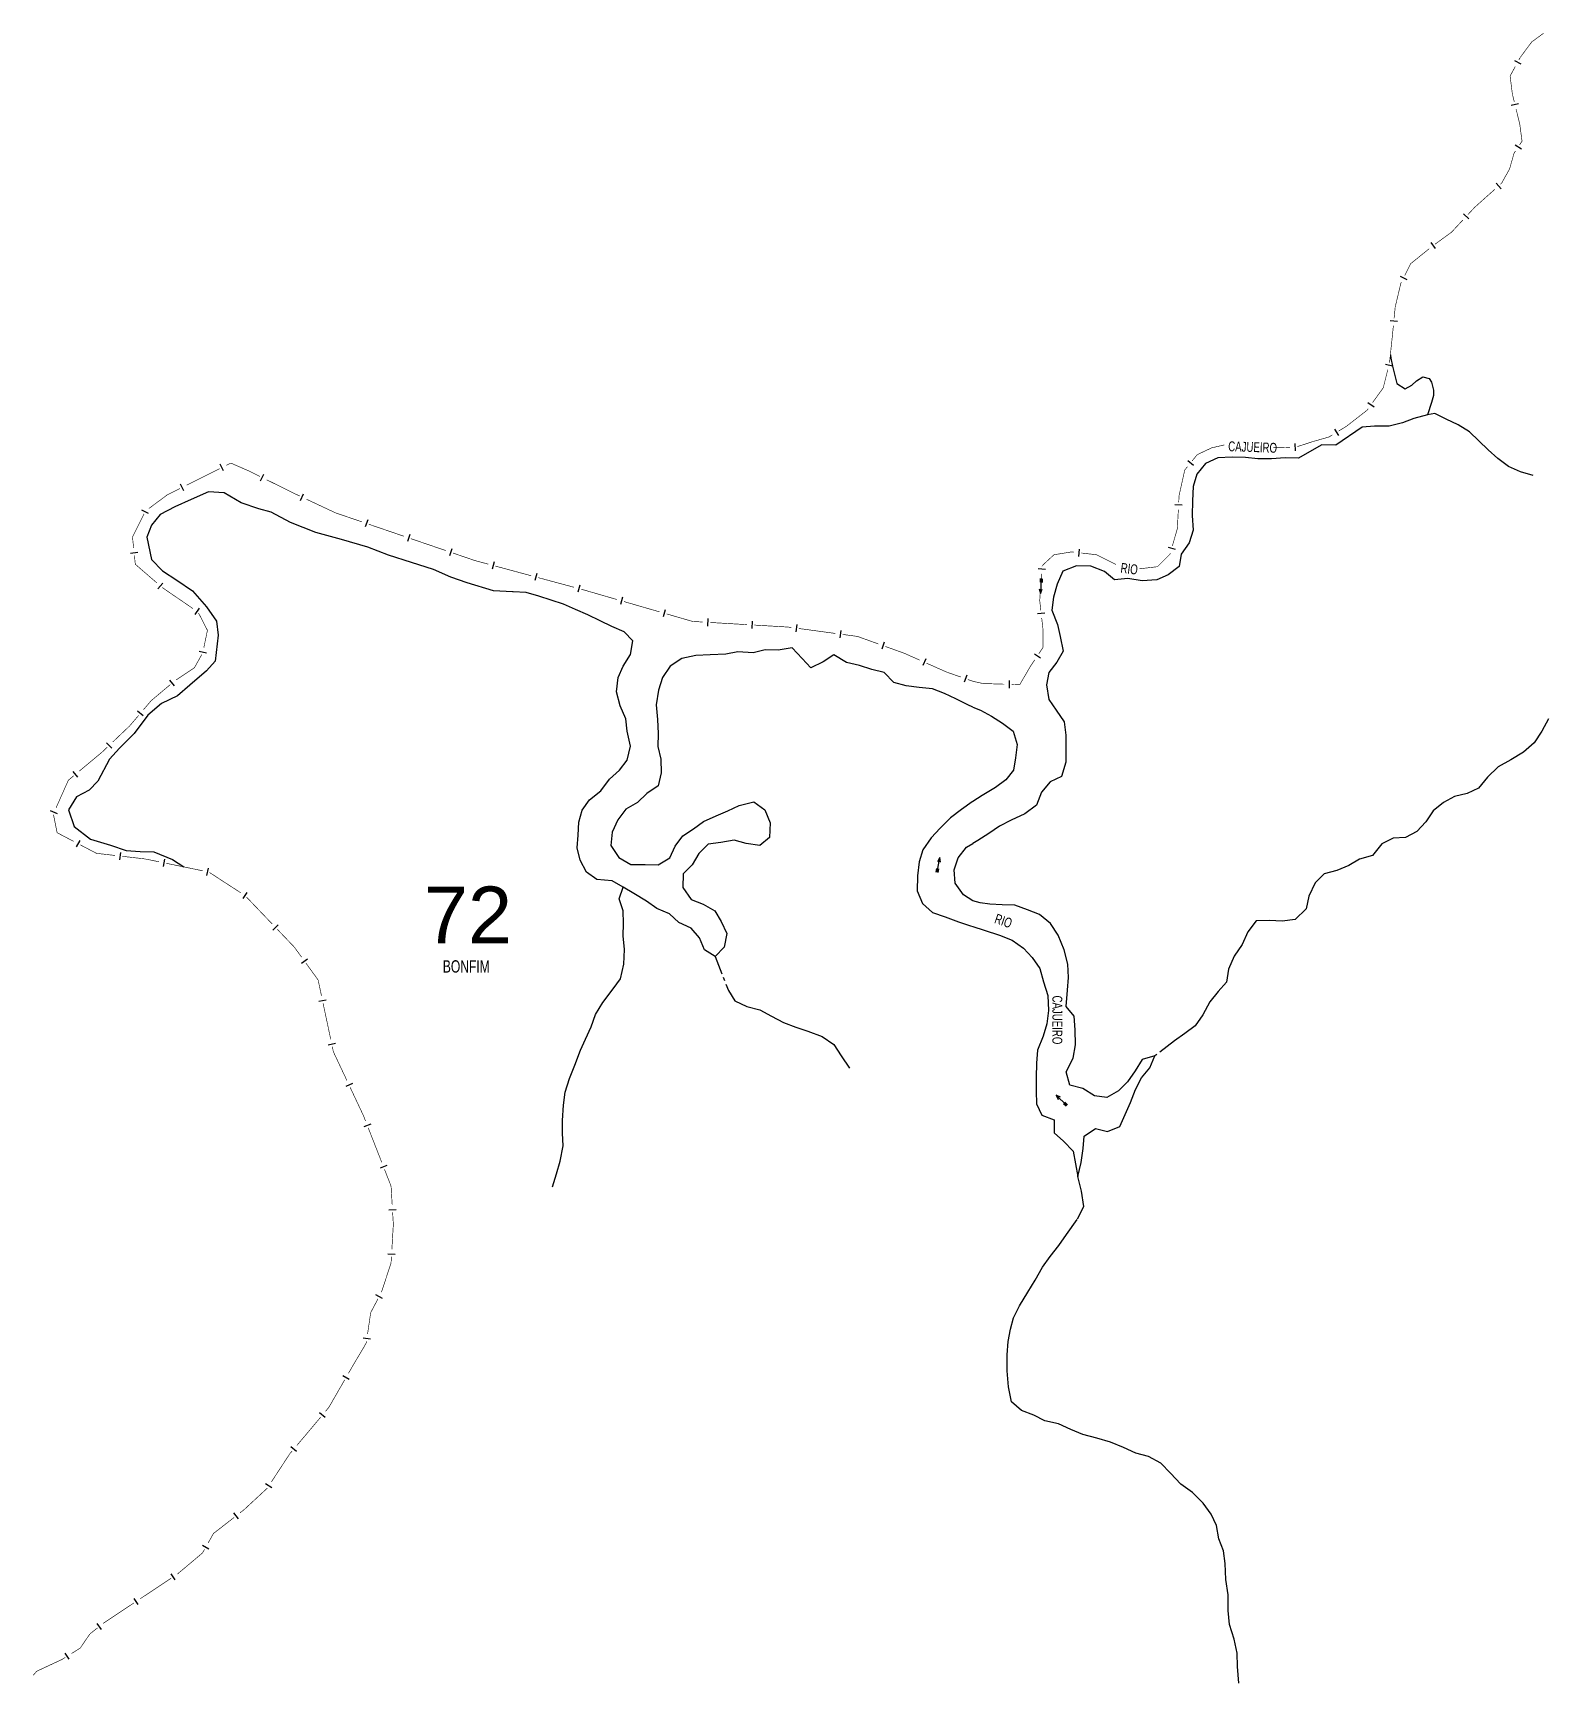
# Model space of a CAD drawing. Extents: x 208948 to 212966, y 4875285 to 4878160.
# Drawn here: x 210054 to 210666, y 4877174 to 4877839 of the extents above; entities that cross this region are included whole.
import ezdxf

# ---------------------------------------------------------------- set-up
doc = ezdxf.new("R2010")
doc.units = 0
doc.header["$LTSCALE"] = 1.5
doc.header["$MEASUREMENT"] = 0
doc.linetypes.add('TRACO_13', pattern=[8, 5, -1, 1, -1])
for name, color, linetype in [('HD-CURSO-INTER', 170, 'CONTINUOUS'), ('HD-CURSO-PERENE', 170, 'CONTINUOUS'), ('HD-TXT-PERENE', 170, 'CONTINUOUS'), ('LM-LIM-SETORES-BAIRROS', 7, 'CONTINUOUS'), ('LM-TXT-LSB', 7, 'CONTINUOUS')]:
    doc.layers.add(name, color=color, linetype=linetype)
doc.styles.add('ARIAL', font='ARIAL.SHX')
doc.styles.add('SWIS', font='swissko.ttf')

# ---------------------------------------------------------------- blocks, each defined once
blk = doc.blocks.new('COD035', base_point=(211155.551577, 4877937.184838))
at = {"layer": 'HD-TXT-PERENE'}
for p, q in [((211155.551577, 4877937.590569), (211157.051577, 4877937.590569)), ((211155.551577, 4877937.190569), (211161.551577, 4877937.190569)), ((211155.551577, 4877936.790569), (211157.051577, 4877936.790569))]:
    blk.add_line(p, q, dxfattribs=at)
blk.add_lwpolyline([(211159.751577, 4877936.590569), (211161.551577, 4877937.190569), (211159.751577, 4877937.790569)], dxfattribs=at)

msp = doc.modelspace()

# ---------------------------------------------------------------- linework, layer by layer
at = {"layer": 'HD-CURSO-INTER', "linetype": 'TRACO_13'}
for points in [[(210661.192888, 4877659.694103, 4.851704), (210655.992211, 4877661.194089, 4.682005), (210651.141533, 4877663.304039, 4.482359), (210646.890848, 4877666.523923, 4.44243), (210642.960182, 4877670.013789, 4.272731), (210639.119509, 4877673.743642, 3.65383), (210635.44886, 4877677.403496, 3.254539), (210630.81816, 4877680.213407, 3.144734), (210625.997476, 4877682.473348, 2.715496), (210621.366812, 4877684.733287, 2.635637), (210618.326502, 4877684.303348, 2.635637)], [(210667.370063, 4877561.129175, 3.963281), (210664.740099, 4877556.149468, 3.903387), (210661.530049, 4877551.479752, 3.893405), (210657.27983, 4877547.630005, 3.893405), (210652.189469, 4877544.53023, 3.903387), (210646.969071, 4877541.75044, 3.903387), (210642.718874, 4877537.570711, 3.903387), (210639.058759, 4877533.140987, 3.903387), (210634.398386, 4877530.931161, 3.903387), (210629.367903, 4877529.781283, 3.893405), (210624.867567, 4877527.281469, 3.893405), (210620.717324, 4877523.961694, 3.883422), (210617.677281, 4877519.481965, 3.883422), (210614.067135, 4877515.602213, 3.863458), (210609.476788, 4877513.132399, 3.833511), (210604.426248, 4877512.802478, 3.833511), (210599.855891, 4877510.502655, 3.823529), (210596.125781, 4877505.882942, 3.823529), (210590.895301, 4877504.333088, 3.823529), (210586.574987, 4877501.813273, 3.813546), (210581.704579, 4877499.783439, 3.74367), (210576.474092, 4877498.353579, 3.733688), (210572.863928, 4877494.753812, 3.733688), (210570.334001, 4877489.374124, 3.733688), (210569.214211, 4877484.294403, 3.74367), (210564.794005, 4877479.954684, 3.733688), (210559.56347, 4877479.254786, 3.74367), (210554.412882, 4877479.484837, 3.663812), (210548.99229, 4877479.324913, 3.663812), (210545.682213, 4877474.895185, 3.663812), (210543.282283, 4877469.785482, 3.663812), (210540.142245, 4877465.055768, 3.663812), (210537.75, 4877459.85, 3.66), (210537.02, 4877454.61, 3.66), (210533.58, 4877450.78, 3.66), (210530.27, 4877446.56, 3.66), (210527.39, 4877441.38, 3.66), (210524.31, 4877436.86, 3.66), (210520.15, 4877433.71, 3.66), (210515.93, 4877430.73, 3.66), (210507.95, 4877424.66, 3.66)], [(210264.117707, 4877371.714058, 5.280942), (210265.617529, 4877376.953766, 5.260977), (210267.187367, 4877382.063479, 5.260977), (210268.417093, 4877388.293139, 5.260977), (210268.136727, 4877393.392876, 5.260977), (210268.066379, 4877398.552607, 5.260977), (210268.576031, 4877404.70228, 5.250995), (210269.195753, 4877409.961997, 5.211066), (210270.885577, 4877415.501687, 5.121225), (210273.115465, 4877420.961374, 5.131208), (210275.355318, 4877426.971032, 4.92158), (210277.475255, 4877431.520768, 4.821757), (210279.685173, 4877436.490482, 4.801793), (210281.475045, 4877441.4602, 4.801793), (210284.435055, 4877446.29991, 4.731916), (210288.605155, 4877451.82957, 4.691988), (210291.565213, 4877455.949318, 4.552235), (210292.904972, 4877461.868992, 4.512306), (210293.204618, 4877467.748681, 4.392519), (210292.654193, 4877473.2684, 4.392519), (210292.813875, 4877478.368132, 4.392519), (210292.703529, 4877483.447868, 4.22282), (210291.05303, 4877488.237638, 4.202856), (210292.702895, 4877493.077365, 4.202856)], [(210329.868879, 4877464.938375, 3.773617), (210335.270383, 4877451.209025, 3.773617), (210337.930959, 4877446.949215, 3.773617), (210342.721637, 4877444.74927, 3.773617), (210347.98231, 4877443.409275, 3.773617), (210352.683003, 4877440.809353, 3.773617), (210357.633727, 4877438.16943, 3.773617), (210362.594396, 4877436.389461, 3.7836), (210367.385041, 4877434.679491, 3.813546), (210373.225833, 4877432.509532, 3.813546), (210378.016573, 4877429.369637, 3.823529), (210380.917204, 4877424.679846, 3.963281), (210384.37791, 4877419.790059, 4.09305)], [(210541.94097, 4877170.760234, 6.241879), (210541.398975, 4877177.440912, 6.241879), (210541.277317, 4877182.941463, 6.241879), (210540.035693, 4877188.502044, 6.241879), (210538.253948, 4877194.542683, 6.241879), (210537.652288, 4877200.123252, 6.241879), (210537.650377, 4877206.443883, 6.241879), (210536.668523, 4877212.72453, 6.222972), (210536.406564, 4877219.245186, 6.052813), (210535.74507, 4877224.285703, 6.052813), (210533.943689, 4877229.126223, 5.996093), (210532.962083, 4877234.586788, 6.033906), (210530.840789, 4877239.18729, 5.807027), (210527.579621, 4877243.547791, 5.807027), (210523.23849, 4877247.948319, 5.807027), (210518.477699, 4877251.288749, 5.807027), (210514.29653, 4877255.789283, 5.807027), (210510.375513, 4877259.749758, 5.807027), (210505.354909, 4877262.510135, 5.807027), (210500.274726, 4877263.890376, 5.807027), (210495.234268, 4877266.170706, 5.807027), (210489.953876, 4877268.271023, 5.807027), (210484.413623, 4877269.951303, 5.807027), (210478.773429, 4877271.451567, 5.807027), (210474.013043, 4877273.451863, 5.807027), (210468.932593, 4877275.712192, 5.807027), (210463.392467, 4877276.97243, 5.807027), (210458.91199, 4877279.232746, 5.807027), (210453.991623, 4877281.193042, 5.807027), (210449.970762, 4877284.653469, 5.825933), (210448.688982, 4877290.734102, 5.825933), (210448.107037, 4877297.254764, 5.78812), (210448.105114, 4877303.6154, 5.750307), (210448.623457, 4877309.015928, 5.523428), (210449.541896, 4877314.036411, 5.561242), (210450.782141, 4877318.627332, 5.599055), (210450.86036, 4877318.916871, 5.599055), (210453.118871, 4877323.497283, 5.599055), (210456.537051, 4877328.997763, 5.599055), (210459.535437, 4877333.878189, 5.599055), (210462.453694, 4877339.198661, 5.599055), (210465.592243, 4877343.519029, 5.599055), (210469.150743, 4877347.939398, 5.599055), (210472.209277, 4877352.319773, 5.599055), (210476.687148, 4877358.680317, 5.599055), (210479.225495, 4877363.760773, 5.599055), (210478.26, 4877369.91, 5.6), (210476.75, 4877375.9, 5.52)]]:
    msp.add_polyline3d(points, dxfattribs=at)
at = {"layer": 'HD-CURSO-PERENE', "linetype": 'Continuous'}
for points in [[(210603.336937, 4877708.508622, 2.206399), (210603.535422, 4877707.152311, 2.206399), (210604.217984, 4877703.934517, 2.206399), (210605.095564, 4877700.131669, 2.206399), (210605.973145, 4877696.913875, 2.206399), (210609.294809, 4877694.782912, 2.206399), (210611.972012, 4877696.248175, 2.206399), (210613.859916, 4877698.073149, 2.206399), (210616.502981, 4877699.646402, 2.206399), (210619.095623, 4877698.962572, 2.206399), (210620.027067, 4877697.506778, 2.206399), (210620.806122, 4877694.262797, 2.206399), (210620.782229, 4877692.094788, 2.206399), (210620.036367, 4877689.243068, 2.206399), (210618.326502, 4877684.303348, 2.206399), (210612.906004, 4877682.723497, 2.206399), (210608.215599, 4877680.953648, 2.206399), (210602.835086, 4877679.663781, 2.206399), (210596.974432, 4877679.703852, 2.206399), (210591.983907, 4877679.243938, 2.206399), (210581.263196, 4877671.944452, 2.206399), (210575.562554, 4877672.074515, 2.206399), (210570.582185, 4877669.264724, 2.206399), (210566.121854, 4877666.764909, 2.206399), (210560.761253, 4877666.834972, 2.206399), (210555.240668, 4877666.405063, 2.206399), (210549.700052, 4877666.405131, 2.206399), (210544.61945, 4877666.965165, 2.206399), (210539.348857, 4877667.085224, 2.206399), (210533.518224, 4877666.855308, 2.206399), (210528.467814, 4877664.555491, 2.206399), (210524.99771, 4877660.265758, 2.206399), (210523.437868, 4877655.23604, 2.206399), (210523.178221, 4877649.436346, 2.206399), (210523.118603, 4877643.536655, 2.206399), (210523.479037, 4877637.556963, 2.206399), (210521.879198, 4877632.407251, 2.206399), (210518.589131, 4877627.867529, 2.206399), (210517.799371, 4877622.887799, 2.206399), (210513.349105, 4877619.408036, 2.206399), (210508.708717, 4877617.468195, 2.206399), (210502.788087, 4877617.04829, 2.206399), (210497.077391, 4877617.968312, 2.206399), (210491.656819, 4877617.508404, 2.206399), (210487.606148, 4877620.858279, 2.206399), (210482.035389, 4877622.978237, 2.206399), (210476.294745, 4877623.068303, 2.206399), (210470.774273, 4877620.918484, 2.206399), (210468.424353, 4877615.738783, 2.206399), (210466.88453, 4877610.449079, 2.206399), (210466.304817, 4877605.109365, 2.206399), (210468.525439, 4877599.409635, 2.206399), (210469.675894, 4877594.44988, 2.206399), (210470.826411, 4877588.540174, 2.206399), (210468.266416, 4877584.130436, 2.206399), (210465.076341, 4877579.880698, 2.206399), (210464.106562, 4877574.890971, 2.206399), (210465.007051, 4877568.981268, 2.206399), (210468.01767, 4877564.671456, 2.206399), (210471.228341, 4877559.901666, 2.206399), (210471.94877, 4877554.591934, 2.206399), (210471.909096, 4877549.582196, 2.206399), (210471.859479, 4877543.682505, 2.206399), (210470.109668, 4877537.842832, 2.206399), (210465.529303, 4877535.663002, 2.206399), (210462.019191, 4877531.433267, 2.206399), (210460.049317, 4877526.193565, 2.206399), (210455.389027, 4877522.723804, 2.206399), (210449.818581, 4877520.104009, 2.206399), (210445.008205, 4877517.694195, 2.206399), (210440.757927, 4877514.734402, 2.206399), (210436.257615, 4877511.874607, 2.206399), (210434.254939, 4877510.71136, 2.206399)], [(210434.256689, 4877565.953402, 2.206399), (210432.223549, 4877566.821786, 2.206399), (210427.332848, 4877569.211722, 2.206399), (210422.812196, 4877571.481659, 2.206399), (210417.931536, 4877573.271626, 2.206399), (210412.600904, 4877573.871661, 2.206399), (210407.290272, 4877574.501694, 2.206399), (210402.25962, 4877575.911682, 2.206399), (210398.388929, 4877579.871523, 2.206399), (210393.358285, 4877581.161518, 2.206399), (210388.38763, 4877582.711499, 2.206399), (210383.116965, 4877583.921501, 2.206399), (210377.98619, 4877587.031402, 2.206399), (210373.605882, 4877584.301598, 2.206399), (210368.715505, 4877581.781791, 2.206399), (210365.124856, 4877585.571637, 2.206399), (210361.134129, 4877589.871462, 2.206399), (210355.403549, 4877589.001578, 2.206399), (210350.182963, 4877589.101637, 2.206399), (210345.282494, 4877587.941759, 2.206399), (210339.131787, 4877588.291816, 2.206399), (210334.201299, 4877587.381925, 2.206399), (210327.960625, 4877587.082018, 2.206399), (210322.159996, 4877586.842102, 2.206399), (210316.469446, 4877585.592238, 2.206399), (210311.69912, 4877582.492459, 2.206399), (210308.659086, 4877577.872738, 2.206399), (210307.039243, 4877572.753025, 2.206399), (210306.099527, 4877566.853345, 2.206399), (210306.559974, 4877560.833654, 2.206399), (210306.820371, 4877555.243942, 2.206399), (210306.700708, 4877549.924222, 2.206399), (210307.941181, 4877544.834472, 2.206399), (210308.101564, 4877539.29476, 2.206399), (210306.801764, 4877534.05505, 2.206399), (210302.321472, 4877530.935268, 2.206399), (210298.54129, 4877527.315504, 2.206399), (210293.760935, 4877524.635703, 2.206399), (210290.450852, 4877520.295971, 2.206399), (210288.270937, 4877515.326257, 2.206399), (210287.711234, 4877509.876549, 2.206399), (210290.881906, 4877505.026763, 2.206399), (210295.792637, 4877502.206849, 2.206399), (210301.533277, 4877502.17678, 2.206399), (210306.863876, 4877502.086719, 2.206399), (210311.51421, 4877504.866516, 2.206399), (210313.714143, 4877509.586242, 2.206399), (210316.884222, 4877513.745986, 2.206399), (210321.144505, 4877516.635782, 2.206399), (210325.174755, 4877519.645575, 2.206399), (210330.275177, 4877521.855396, 2.206399), (210335.035567, 4877523.965227, 2.206399), (210339.655938, 4877526.135057, 2.206399), (210345.616502, 4877527.624905, 2.206399), (210350.077217, 4877524.295024, 2.206399), (210352.237806, 4877518.995274, 2.206399), (210351.968161, 4877513.155583, 2.206399), (210348.01794, 4877509.835805, 2.206399), (210342.487266, 4877510.745826, 2.206399), (210337.646642, 4877512.045818, 2.206399), (210332.226101, 4877511.115933, 2.206399), (210327.03557, 4877510.416034, 2.206399), (210323.315408, 4877506.58628, 2.206399), (210320.665408, 4877502.116546, 2.206399), (210316.915233, 4877498.446785, 2.206399), (210316.785588, 4877492.837079, 2.206399), (210320.256294, 4877487.967291, 2.206399), (210325.126953, 4877486.187323, 2.206399), (210329.727647, 4877483.407412, 2.206399), (210332.308217, 4877479.107604, 2.206399), (210334.648793, 4877474.317826, 2.206399), (210333.639048, 4877468.73813, 2.206399), (210329.868879, 4877464.938375, 2.206399), (210325.588229, 4877467.57829, 2.206399), (210323.647687, 4877472.528055, 2.206399), (210320.217048, 4877476.447893, 2.206399), (210315.256347, 4877478.717836, 2.206399), (210311.41569, 4877482.207701, 2.206399), (210306.364987, 4877484.357651, 2.206399), (210302.084311, 4877487.397545, 2.206399), (210296.983545, 4877490.42745, 2.206399), (210292.702895, 4877493.077365, 2.206399), (210288.192227, 4877495.597289, 2.206399), (210282.061511, 4877496.127337, 2.206399), (210277.880855, 4877499.037237, 2.206399), (210275.220232, 4877503.99701, 2.206399), (210274.109786, 4877508.906768, 2.206399), (210274.439485, 4877514.026496, 2.206399), (210274.679161, 4877519.356215, 2.206399), (210276.089, 4877524.185945, 2.206399), (210279.02905, 4877528.385689, 2.206399), (210283.679327, 4877532.025442, 2.206399), (210287.149404, 4877536.715154, 2.206399), (210291.209616, 4877540.354913, 2.206399), (210294.229681, 4877544.474661, 2.206399), (210295.649468, 4877550.104349, 2.206399), (210294.308923, 4877556.124051, 2.206399), (210293.738525, 4877561.203793, 2.206399), (210291.407918, 4877566.483546, 2.206399), (210290.037396, 4877572.103269, 2.206399), (210290.657083, 4877577.892959, 2.206399), (210292.697005, 4877582.522692, 2.206399), (210295.677024, 4877587.272407, 2.206399), (210296.636773, 4877592.712111, 2.206399), (210293.086133, 4877596.431961, 2.206399), (210288.075436, 4877598.551912, 2.206399), (210283.294752, 4877600.881849, 2.206399), (210278.384047, 4877603.291784, 2.206399), (210273.303341, 4877605.441735, 2.206399), (210268.572675, 4877607.561683, 2.206399), (210263.462001, 4877609.171662, 2.206399), (210258.571349, 4877610.821636, 2.206399), (210253.420678, 4877612.311622, 2.206399), (210248.110073, 4877612.531676, 2.206399), (210247.820462, 4877612.575834, 2.206399), (210240.224138, 4877612.975398, 2.196708), (210229.55856, 4877616.160826, 2.196708), (210222.89365, 4877618.547316, 2.196708), (210215.870229, 4877621.652119, 2.196708), (210206.955308, 4877624.459983, 2.196708), (210197.713957, 4877627.438336, 2.196708), (210189.242997, 4877630.625339, 2.196708), (210178.602029, 4877633.835984, 2.196708), (210168.167038, 4877636.550742, 2.196708), (210158.013404, 4877640.639422, 2.196708), (210150.077051, 4877644.904381, 2.196708), (210145.147609, 4877646.165563, 2.196708), (210137.983672, 4877648.570947, 2.196708), (210131.122129, 4877652.649531, 2.196708), (210124.782751, 4877653.02154, 2.196708), (210117.689624, 4877649.995512, 2.196708), (210111.07059, 4877646.95029, 2.196708), (210105.200584, 4877643.839353, 2.196708), (210101.66514, 4877639.560503, 2.196708), (210099.733667, 4877634.67805, 2.196708), (210101.620998, 4877625.730118, 2.196708), (210106.195652, 4877621.075717, 2.196708), (210111.955501, 4877617.332695, 2.196708), (210118.322563, 4877612.924199, 2.196708), (210123.942296, 4877606.538108, 2.196708), (210128.033839, 4877600.681779, 2.196708), (210128.731601, 4877594.983831, 2.196708), (210127.522175, 4877584.45356, 2.196708), (210123.906728, 4877580.572443, 2.196708), (210117.247644, 4877574.860441, 2.196708), (210112.26726, 4877570.464473, 2.196708), (210105.673161, 4877567.419552, 2.196708), (210100.14875, 4877562.668156, 2.196708), (210094.709291, 4877555.226571, 2.196708), (210088.675859, 4877549.347691, 2.196708), (210084.64431, 4877544.863503, 2.196708), (210079.972719, 4877535.91115, 2.196708), (210076.4787, 4877532.280686, 2.196708), (210071.352203, 4877529.527586, 2.196708), (210068.102414, 4877524.380031, 2.196708), (210070.411293, 4877517.530355, 2.196708), (210077.035827, 4877512.502001, 2.196708), (210085.12399, 4877509.983181, 2.196708), (210091.362078, 4877507.815807, 2.196708), (210097.052816, 4877507.460887, 2.196708), (210102.566085, 4877507.328092, 2.196708), (210110.163665, 4877504.180383, 2.196708), (210114.780722, 4877501.212757, 2.196708)], [(210434.256689, 4877565.953402, 2.206399), (210437.374267, 4877564.621838, 2.206399), (210441.884927, 4877562.201908, 2.206399), (210446.305606, 4877559.352003, 2.206399), (210450.6563, 4877556.162115, 2.206399), (210452.156822, 4877550.772378, 2.206399), (210451.477105, 4877545.322671, 2.206399), (210450.747352, 4877540.342941, 2.206399), (210447.567256, 4877536.423185, 2.206399), (210443.487008, 4877533.303398, 2.206399), (210438.081338, 4877530.147824, 2.206399), (210434.255477, 4877527.694711, 2.206399)], [(210434.255477, 4877527.694711, 2.206399), (210434.006335, 4877527.523817, 2.206399), (210429.656053, 4877524.454031, 2.206399), (210425.235784, 4877521.084262, 2.206399), (210421.105599, 4877516.914531, 2.206399), (210417.435453, 4877512.934784, 2.206399), (210413.995387, 4877508.135078, 2.206399), (210412.535546, 4877503.245351, 2.206399), (210411.915845, 4877497.655651, 2.206399), (210411.696222, 4877491.555972, 2.206399), (210413.936808, 4877486.446211, 2.206399), (210417.947496, 4877482.766354, 2.206399), (210423.028173, 4877481.06638, 2.206399), (210428.398908, 4877478.966423, 2.206399), (210433.360281, 4877477.369165, 2.206399), (210434.253873, 4877477.06664, 2.206399)], [(210434.254202, 4877487.460047, 2.206399), (210430.528427, 4877489.865827, 2.206399), (210427.16774, 4877494.63562, 2.206399), (210426.647331, 4877499.965348, 2.206399), (210428.307195, 4877504.835073, 2.206399), (210431.747286, 4877509.2548, 2.206399), (210434.254939, 4877510.71136, 2.206399)], [(210434.253873, 4877477.06664, 2.206399), (210438.866139, 4877475.668515, 2.206399), (210445.041112, 4877473.586498, 2.206399), (210450.201819, 4877471.556541, 2.206399), (210454.802543, 4877468.336652, 2.206399), (210458.293178, 4877464.586805, 2.206399), (210461.453829, 4877460.027004, 2.206399), (210462.934348, 4877454.647266, 2.206399), (210464.6749, 4877449.207529, 2.206399), (210464.945329, 4877443.137843, 2.206399), (210464.235611, 4877437.658138, 2.206399), (210462.725767, 4877432.738413, 2.206399), (210460.475894, 4877427.008741, 2.206399), (210460.056197, 4877421.709023, 2.206399), (210459.966566, 4877415.949325, 2.206399), (210459.896921, 4877410.429614, 2.206399), (210460.087279, 4877405.319878, 2.206399), (210462.227818, 4877400.740091, 2.206399), (210467.138493, 4877398.790132, 2.206399), (210467.258854, 4877393.500407, 2.206399), (210471.039495, 4877390.150535, 2.206399), (210474.940195, 4877386.100699, 2.206399), (210475.790622, 4877381.060951, 2.206399), (210476.751068, 4877375.901209, 2.206399), (210478.070843, 4877381.550898, 2.206399), (210478.97057, 4877387.210591, 2.206399), (210479.300276, 4877392.240324, 2.206399), (210483.890587, 4877395.270109, 2.206399), (210488.841214, 4877394.100109, 2.206399), (210493.821631, 4877396.179939, 2.206399), (210495.911547, 4877400.979662, 2.206399), (210498.081473, 4877405.769385, 2.206399), (210500.091345, 4877411.109081, 2.206399), (210502.541304, 4877415.858803, 2.206399), (210505.981421, 4877419.898549, 2.206399), (210507.951327, 4877424.658276, 2.206399), (210502.850854, 4877423.218414, 2.206399), (210499.980835, 4877418.668688, 2.206399), (210496.910788, 4877414.18896, 2.206399), (210493.270621, 4877410.579193, 2.206399), (210488.510275, 4877407.799397, 2.206399), (210483.529675, 4877408.509422, 2.206399), (210478.828954, 4877411.519323, 2.206399), (210473.508275, 4877412.859318, 2.206399), (210472.117764, 4877418.269053, 2.206399), (210474.847708, 4877423.728734, 2.206399), (210475.787452, 4877429.198437, 2.206399), (210475.737051, 4877435.208123, 2.206399), (210475.276632, 4877440.787838, 2.206399), (210472.016011, 4877444.717673, 2.206399), (210472.555637, 4877451.307322, 2.206399), (210473.005353, 4877456.387051, 2.206399), (210472.724967, 4877461.776773, 2.206399), (210471.214411, 4877467.676483, 2.206399), (210468.853762, 4877473.536206, 2.206399), (210465.723103, 4877478.265998, 2.206399), (210461.262364, 4877481.955861, 2.206399), (210456.441702, 4877483.87582, 2.206399), (210451.210995, 4877485.775785, 2.206399), (210446.130422, 4877485.905841, 2.206399), (210441.119853, 4877486.095893, 2.206399), (210437.179401, 4877486.679169, 2.206399), (210434.254202, 4877487.460047, 2.206399)]]:
    msp.add_polyline3d(points, dxfattribs=at)
at = {"layer": 'LM-LIM-SETORES-BAIRROS', "const_width": 0.25}
for points in [[(210665.426086, 4877838.767975), (210660.581739, 4877835.227876)], [(210660.577052, 4877835.224451), (210656.413915, 4877829.604216)], [(210660.581739, 4877835.227876), (210660.577052, 4877835.224451)], [(210653.933013, 4877825.270083), (210652.017605, 4877821.7585)], [(210655.970767, 4877829.005966), (210655.369569, 4877827.903769)], [(210656.413915, 4877829.604216), (210655.970767, 4877829.005966)], [(210652.017605, 4877821.7585), (210651.825111, 4877821.405595)], [(210651.825111, 4877821.405595), (210652.656279, 4877814.860146)], [(210652.656279, 4877814.860146), (210652.746368, 4877814.150696)], [(210652.746368, 4877814.150696), (210653.528891, 4877810.960412)], [(210654.243555, 4877808.046779), (210655.672884, 4877802.219514)], [(210655.672884, 4877802.219514), (210655.740453, 4877801.944041)], [(210655.740453, 4877801.944041), (210656.628112, 4877795.286596)], [(210654.029221, 4877791.08588), (210653.474521, 4877790.253829)], [(210656.66171, 4877795.034613), (210655.693322, 4877793.582031)], [(210656.628112, 4877795.286596), (210656.66171, 4877795.034613)], [(210651.807413, 4877784.493371), (210651.594797, 4877783.749215)], [(210653.437311, 4877790.198014), (210651.807413, 4877784.493371)], [(210653.474521, 4877790.253829), (210653.437311, 4877790.198014)], [(210648.370397, 4877777.991359), (210647.902983, 4877777.57367)], [(210648.55272, 4877778.316935), (210648.370397, 4877777.991359)], [(210651.594797, 4877783.749215), (210648.55272, 4877778.316935)], [(210645.666015, 4877775.574677), (210638.209454, 4877768.911367)], [(210637.545627, 4877768.31816), (210634.743911, 4877765.31144)], [(210638.209454, 4877768.911367), (210637.545627, 4877768.31816)], [(210628.102743, 4877758.184333), (210621.42396, 4877753.327036)], [(210628.608381, 4877758.726969), (210628.102743, 4877758.184333)], [(210632.698734, 4877763.116616), (210628.608381, 4877758.726969)], [(210619.055044, 4877751.487795), (210612.053574, 4877745.832761)], [(210611.520117, 4877745.401892), (210609.143503, 4877740.648664)], [(210612.053574, 4877745.832761), (210611.520117, 4877745.401892)], [(210607.604774, 4877737.571207), (210605.390645, 4877728.271862)], [(210607.801862, 4877737.965382), (210607.604774, 4877737.571207)], [(210605.301632, 4877727.898009), (210604.851272, 4877723.304336)], [(210605.390645, 4877728.271862), (210605.301632, 4877727.898009)], [(210604.558558, 4877720.31865), (210604.168272, 4877716.337736)], [(210604.150061, 4877716.151982), (210603.006158, 4877705.399302)], [(210604.168272, 4877716.337736), (210604.150061, 4877716.151982)], [(210602.288465, 4877702.487116), (210600.590716, 4877695.696119)], [(210600.465032, 4877695.193385), (210596.087317, 4877689.126026)], [(210600.590716, 4877695.696119), (210600.465032, 4877695.193385)], [(210593.901076, 4877686.095972), (210585.799501, 4877679.794747)], [(210594.33197, 4877686.693176), (210593.901076, 4877686.095972)], [(210585.609763, 4877679.647173), (210582.404299, 4877677.682534)], [(210585.799501, 4877679.794747), (210585.609763, 4877679.647173)], [(210531.025285, 4877670.895231), (210525.773832, 4877668.423959)], [(210531.216535, 4877670.938696), (210531.025285, 4877670.895231)], [(210536.092199, 4877672.046803), (210531.216535, 4877670.938696)], [(210556.707485, 4877670.915952), (210555.899225, 4877670.895231)], [(210562.705513, 4877671.069751), (210556.707485, 4877670.915952)], [(210572.021222, 4877673.428688), (210565.665039, 4877671.378307)], [(210572.330153, 4877673.516954), (210572.021222, 4877673.428688)], [(210578.470021, 4877675.271202), (210572.330153, 4877673.516954)], [(210578.993894, 4877675.592285), (210578.470021, 4877675.271202)], [(210579.846495, 4877676.114847), (210578.993894, 4877675.592285)], [(210131.98467, 4877663.785875), (210133.773525, 4877664.680302)], [(210133.773525, 4877664.680302), (210133.809765, 4877664.698422)], [(210133.809765, 4877664.698422), (210140.193613, 4877661.926984)], [(210525.152272, 4877668.13146), (210523.059504, 4877665.563063)], [(210525.773832, 4877668.423959), (210525.152272, 4877668.13146)], [(210115.884981, 4877655.73603), (210129.301389, 4877662.444234)], [(210140.193613, 4877661.926984), (210140.744913, 4877661.687647)], [(210140.744913, 4877661.687647), (210145.585252, 4877659.29595)], [(210148.274832, 4877657.966981), (210159.929679, 4877652.208116)], [(210520.085358, 4877661.912975), (210517.852789, 4877651.866413)], [(210520.532813, 4877662.462124), (210520.085358, 4877661.912975)], [(210521.164485, 4877663.237359), (210520.532813, 4877662.462124)], [(210100.615879, 4877646.3317), (210107.853464, 4877651.681219)], [(210107.853464, 4877651.681219), (210108.016776, 4877651.801928)], [(210108.016776, 4877651.801928), (210113.201699, 4877654.394389)], [(210159.929679, 4877652.208116), (210160.212828, 4877652.068207)], [(210160.212828, 4877652.068207), (210161.736861, 4877651.35144)], [(210517.782216, 4877651.548834), (210517.644055, 4877648.877731)], [(210517.852789, 4877651.866413), (210517.782216, 4877651.548834)], [(210164.451609, 4877650.074669), (210175.310601, 4877644.967585)], [(210175.310601, 4877644.967585), (210176.102679, 4877644.595064)], [(210176.439923, 4877644.479632), (210176.102679, 4877644.595064)], [(210186.847164, 4877640.917422), (210176.439923, 4877644.479632)], [(210517.48909, 4877645.881736), (210517.127504, 4877638.891081)], [(210093.982356, 4877634.733039), (210098.686887, 4877644.142101)], [(210203.877194, 4877635.088351), (210189.685502, 4877639.94591)], [(210517.091273, 4877638.190607), (210515.065625, 4877631.178748)], [(210517.127504, 4877638.891081), (210517.091273, 4877638.190607)], [(210094.031783, 4877634.25524), (210093.982356, 4877634.733039)], [(210094.44338, 4877630.276473), (210094.031783, 4877634.25524)], [(210220.907224, 4877629.25928), (210206.715532, 4877634.116839)], [(210095.120282, 4877623.733088), (210094.752078, 4877627.292398)], [(210232.619668, 4877625.250323), (210223.745563, 4877628.287768)], [(210233.218741, 4877625.088834), (210232.619668, 4877625.250323)], [(210238.046414, 4877623.787461), (210233.218741, 4877625.088834)], [(210467.11308, 4877627.596152), (210462.852644, 4877623.640032)], [(210467.29674, 4877627.625774), (210467.11308, 4877627.596152)], [(210474.252822, 4877628.747723), (210467.29674, 4877627.625774)], [(210475.200741, 4877628.640006), (210474.252822, 4877628.747723)], [(210484.386649, 4877627.596152), (210478.181557, 4877628.301277)], [(210485.061917, 4877627.258518), (210484.386649, 4877627.596152)], [(210492.217334, 4877623.680809), (210485.061917, 4877627.258518)], [(210514.097188, 4877627.826466), (210509.493474, 4877623.222752)], [(210514.233006, 4877628.296606), (210514.097188, 4877627.826466)], [(210095.439679, 4877623.457746), (210095.120282, 4877623.733088)], [(210103.771188, 4877616.27541), (210095.439679, 4877623.457746)], [(210255.426038, 4877619.102519), (210240.943018, 4877623.006638)], [(210272.805662, 4877614.417577), (210258.322642, 4877618.321695)], [(210462.066195, 4877619.898166), (210461.411863, 4877609.919597)], [(210462.276481, 4877623.105024), (210462.262495, 4877622.891737)], [(210462.852644, 4877623.640032), (210462.276481, 4877623.105024)], [(210509.030274, 4877622.759552), (210501.735646, 4877621.90136)], [(210509.493474, 4877623.222752), (210509.030274, 4877622.759552)], [(210106.120233, 4877614.250372), (210106.043418, 4877614.316592)], [(210106.86184, 4877613.742957), (210106.120233, 4877614.250372)], [(210118.416141, 4877605.837382), (210106.86184, 4877613.742957)], [(210276.240162, 4877613.491755), (210275.702266, 4877613.636753)], [(210276.665612, 4877613.368647), (210276.240162, 4877613.491755)], [(210290.113914, 4877609.477223), (210276.665612, 4877613.368647)], [(210307.404587, 4877604.473964), (210292.995692, 4877608.643346)], [(210461.411863, 4877609.919597), (210461.355224, 4877609.055854)], [(210461.355224, 4877609.055854), (210461.820299, 4877604.947693)], [(210124.327048, 4877596.991829), (210120.731958, 4877604.002255)], [(210320.808928, 4877600.595261), (210310.286366, 4877603.640087)], [(210320.854614, 4877600.592575), (210320.808928, 4877600.595261)], [(210324.847711, 4877600.357687), (210320.854614, 4877600.592575)], [(210342.81665, 4877599.30069), (210327.842534, 4877600.181521)], [(210359.498411, 4877598.319409), (210345.811473, 4877599.124524)], [(210359.785207, 4877598.280654), (210359.498411, 4877598.319409)], [(210360.776199, 4877598.146736), (210359.785207, 4877598.280654)], [(210378.614063, 4877595.736213), (210363.749177, 4877597.744982)], [(210462.157766, 4877601.966734), (210462.72021, 4877596.998469)], [(210122.874588, 4877590.020019), (210124.302267, 4877596.872882)], [(210124.302267, 4877596.872882), (210124.327048, 4877596.991829)], [(210387.567251, 4877594.526322), (210381.58704, 4877595.334459)], [(210388.475614, 4877594.199312), (210387.567251, 4877594.526322)], [(210396.002714, 4877591.489556), (210388.475614, 4877594.199312)], [(210462.72021, 4877596.998469), (210462.737109, 4877596.849199)], [(210462.737109, 4877596.849199), (210462.737109, 4877590.999423)], [(210462.737109, 4877590.999423), (210462.737109, 4877590.170086)], [(210119.016727, 4877581.819483), (210122.027199, 4877587.171433)], [(210406.532683, 4877587.698767), (210398.825376, 4877590.473397)], [(210407.271473, 4877587.370416), (210406.532683, 4877587.698767)], [(210412.754342, 4877584.933585), (210407.271473, 4877587.370416)], [(210459.314241, 4877585.035783), (210458.204841, 4877583.371683)], [(210462.737109, 4877590.170086), (210460.978342, 4877587.531934)], [(210111.645216, 4877576.905142), (210118.301618, 4877581.342744)], [(210118.301618, 4877581.342744), (210119.016727, 4877581.819483)], [(210423.601572, 4877580.112594), (210415.495776, 4877583.71517)], [(210423.723975, 4877580.069747), (210423.601572, 4877580.112594)], [(210429.387035, 4877578.087386), (210423.723975, 4877580.069747)], [(210457.670196, 4877582.569715), (210453.627005, 4877575.624761)], [(210458.204841, 4877583.371683), (210457.670196, 4877582.569715)], [(210101.568529, 4877568.54368), (210109.30074, 4877575.038737)], [(210434.26451, 4877576.38002), (210432.218565, 4877577.096206)], [(210435.07658, 4877576.197516), (210434.26451, 4877576.38002)], [(210438.374986, 4877575.456233), (210435.07658, 4877576.197516)], [(210438.994015, 4877575.437189), (210438.374986, 4877575.456233)], [(210446.990231, 4877575.19115), (210438.994015, 4877575.437189)], [(210453.262215, 4877574.998165), (210449.988812, 4877575.098886)], [(210453.627005, 4877575.624761), (210453.262215, 4877574.998165)], [(210098.389851, 4877564.812188), (210100.983716, 4877567.857161)], [(210100.983716, 4877567.857161), (210101.568529, 4877568.54368)], [(210085.99144, 4877551.797814), (210092.519197, 4877557.99365)], [(210092.519197, 4877557.99365), (210092.84443, 4877558.302346)], [(210092.84443, 4877558.302346), (210096.444451, 4877562.528458)], [(210072.420047, 4877539.986055), (210081.638702, 4877547.668268)], [(210081.638702, 4877547.668268), (210081.654825, 4877547.681704)], [(210081.654825, 4877547.681704), (210083.815521, 4877549.732535)], [(210067.999714, 4877536.302445), (210070.115383, 4877538.065502)], [(210063.026136, 4877525.111893), (210067.899797, 4877536.077632)], [(210067.899797, 4877536.077632), (210067.999714, 4877536.302445)], [(210063.44801, 4877515.06116), (210061.990197, 4877522.350228)], [(210063.949904, 4877514.798263), (210063.44801, 4877515.06116)], [(210070.150725, 4877511.550214), (210063.949904, 4877514.798263)], [(210079.378973, 4877506.71637), (210072.80822, 4877510.158193)], [(210079.957524, 4877506.649615), (210079.378973, 4877506.71637)], [(210086.911386, 4877505.847246), (210079.957524, 4877506.649615)], [(210099.103023, 4877504.440518), (210089.891613, 4877505.503373)], [(210099.815553, 4877504.293821), (210099.103023, 4877504.440518)], [(210104.712838, 4877503.285556), (210099.815553, 4877504.293821)], [(210122.343065, 4877499.655804), (210107.651209, 4877502.680598)], [(210137.800835, 4877490.738199), (210125.225901, 4877498.91567)], [(210150.555647, 4877478.108745), (210140.190013, 4877488.95096)], [(210159.525725, 4877468.726249), (210152.628774, 4877475.940302)], [(210159.537158, 4877468.71046), (210159.525725, 4877468.726249)], [(210162.469708, 4877464.660749), (210159.537158, 4877468.71046)], [(210169.145166, 4877455.44226), (210164.229237, 4877462.230923)], [(210169.273749, 4877454.837442), (210169.145166, 4877455.44226)], [(210170.521455, 4877448.968606), (210169.273749, 4877454.837442)], [(210174.26457, 4877431.362099), (210171.145307, 4877446.034189)], [(210175.329092, 4877426.354904), (210174.888423, 4877428.427682)], [(210175.704517, 4877425.558012), (210175.329092, 4877426.354904)], [(210180.818728, 4877414.702376), (210175.704517, 4877425.558012)], [(210187.46791, 4877400.588545), (210182.09728, 4877411.988467)], [(210187.613288, 4877400.217683), (210187.46791, 4877400.588545)], [(210188.34321, 4877398.355637), (210187.613288, 4877400.217683)], [(210194.912507, 4877381.597226), (210189.438093, 4877395.562569)], [(210198.690591, 4877371.959258), (210196.00739, 4877378.804158)], [(210198.728922, 4877371.312414), (210198.690591, 4877371.959258)], [(210199.143011, 4877364.324673), (210198.728922, 4877371.312414)], [(210199.606728, 4877356.499442), (210199.320477, 4877361.329927)], [(210199.010051, 4877346.355935), (210199.597271, 4877356.338679)], [(210199.597271, 4877356.338679), (210199.606728, 4877356.499442)], [(210194.797008, 4877329.015326), (210198.516643, 4877340.393035)], [(210198.516643, 4877340.393035), (210198.690591, 4877340.92511)], [(210198.690591, 4877340.92511), (210198.833885, 4877343.361112)], [(210190.445356, 4877320.770092), (210193.382866, 4877326.3359)], [(210194.783142, 4877328.989055), (210194.797008, 4877329.015326)], [(210189.169419, 4877312.157517), (210190.341808, 4877320.071145)], [(210190.341808, 4877320.071145), (210190.445356, 4877320.770092)], [(210182.65819, 4877298.32473), (210188.509435, 4877308.226838)], [(210188.509435, 4877308.226838), (210188.613081, 4877308.402239)], [(210188.613081, 4877308.402239), (210188.729773, 4877309.189907)], [(210182.40962, 4877297.89284), (210182.65819, 4877298.32473)], [(210173.496818, 4877282.406846), (210179.915508, 4877293.55932)], [(210181.411975, 4877296.159432), (210182.40962, 4877297.89284)], [(210165.251583, 4877272.558371), (210170.202195, 4877278.471602)], [(210172.128005, 4877280.771875), (210173.411878, 4877282.30539)], [(210173.411878, 4877282.30539), (210173.496818, 4877282.406846)], [(210160.543952, 4877266.994808), (210165.065548, 4877272.338512)], [(210165.065548, 4877272.338512), (210165.251583, 4877272.558371)], [(210150.242889, 4877252.263927), (210157.37153, 4877263.135104)], [(210157.37153, 4877263.135104), (210157.693451, 4877263.626034)], [(210157.693451, 4877263.626034), (210158.606125, 4877264.704649)], [(210139.141673, 4877240.951638), (210147.886576, 4877249.05667)], [(210147.886576, 4877249.05667), (210148.532079, 4877249.654941)], [(210148.532079, 4877249.654941), (210148.597819, 4877249.755194)], [(210137.502418, 4877239.676662), (210139.081122, 4877240.904543)], [(210139.081122, 4877240.904543), (210139.141673, 4877240.951638)], [(210126.77382, 4877231.332197), (210135.134361, 4877237.83484)], [(210124.604659, 4877227.49445), (210126.572888, 4877230.976701)], [(210126.572888, 4877230.976701), (210126.77382, 4877231.332197)], [(210112.230142, 4877214.956245), (210122.053682, 4877223.216949)], [(210122.053682, 4877223.216949), (210122.307652, 4877223.430514)], [(210122.307652, 4877223.430514), (210123.128487, 4877224.882761)], [(210097.098329, 4877204.906873), (210109.593738, 4877213.205351)], [(210112.09282, 4877214.865047), (210112.230142, 4877214.956245)], [(210082.226649, 4877195.030261), (210094.599247, 4877203.247177)], [(210076.729826, 4877190.678609), (210079.758921, 4877193.076643)], [(210082.111059, 4877194.938752), (210082.226649, 4877195.030261)], [(210072.836243, 4877184.952752), (210076.653024, 4877190.565664)], [(210076.653024, 4877190.565664), (210076.729826, 4877190.678609)], [(210055.200602, 4877175.562345), (210064.991075, 4877180.131233)], [(210064.991075, 4877180.131233), (210065.507145, 4877180.372066)], [(210065.507145, 4877180.372066), (210066.720208, 4877181.13023)], [(210069.264203, 4877182.720227), (210072.656196, 4877184.840223)], [(210072.656196, 4877184.840223), (210072.836243, 4877184.952752)], [(210053.758363, 4877173.906441), (210055.071924, 4877175.414604)], [(210055.071924, 4877175.414604), (210055.200602, 4877175.562345)]]:
    msp.add_lwpolyline(points, dxfattribs=at)
at = {"layer": 'LM-LIM-SETORES-BAIRROS'}
for points in [[(210653.573874, 4877827.744152), (210656.20756, 4877826.307596)], [(210652.310296, 4877809.631868), (210655.223928, 4877810.346533)], [(210653.890546, 4877793.58203), (210656.386697, 4877791.91793)], [(210646.15783, 4877778.025823), (210648.156823, 4877775.788855)], [(210632.964773, 4877765.602421), (210635.159597, 4877763.557244)], [(210619.732966, 4877753.951969), (210621.497481, 4877751.525761)], [(210607.354648, 4877740.425057), (210610.03793, 4877739.083416)], [(210603.260858, 4877722.455465), (210606.246543, 4877722.16275)], [(210601.318323, 4877704.791205), (210604.22875, 4877704.063598)], [(210594.285777, 4877689.192749), (210596.718626, 4877687.437402)], [(210580.767855, 4877678.438873), (210582.335541, 4877675.88107)], [(210564.666406, 4877672.620524), (210564.743306, 4877669.62151)], [(210521.264979, 4877665.735338), (210523.590684, 4877663.840319)], [(210130.866636, 4877661.549807), (210129.524995, 4877664.233088)], [(210145.817294, 4877657.508171), (210147.146263, 4877660.197751)], [(210114.766947, 4877653.499962), (210113.425306, 4877656.183244)], [(210162.003392, 4877649.568476), (210163.280163, 4877652.283224)], [(210100.475742, 4877644.365708), (210097.79246, 4877645.707349)], [(210516.094403, 4877647.956549), (210519.090398, 4877647.801583)], [(210189.225145, 4877641.688917), (210188.253633, 4877638.850578)], [(210206.255176, 4877635.859846), (210205.283664, 4877633.021507)], [(210096.141216, 4877628.441438), (210093.157141, 4877628.132741)], [(210223.285206, 4877630.030775), (210222.313694, 4877627.192437)], [(210240.367896, 4877624.715214), (210239.587072, 4877621.81861)], [(210477.357316, 4877629.904594), (210477.018587, 4877626.923778)], [(210513.347014, 4877630.634344), (210516.229157, 4877629.801725)], [(210257.747519, 4877620.030272), (210256.966696, 4877617.133668)], [(210460.700276, 4877621.99203), (210463.693847, 4877621.79573)], [(210106.265418, 4877616.105646), (210104.306599, 4877613.833416)], [(210275.127143, 4877615.34533), (210274.346319, 4877612.448726)], [(210120.913782, 4877605.945975), (210119.21973, 4877603.470054)], [(210292.452038, 4877610.362195), (210291.618161, 4877607.480416)], [(210309.742712, 4877605.358936), (210308.908835, 4877602.477157)], [(210326.932343, 4877601.737654), (210326.756177, 4877598.742831)], [(210344.901282, 4877600.680657), (210344.725116, 4877597.685834)], [(210362.959061, 4877599.365388), (210362.557307, 4877596.392411)], [(210460.442308, 4877603.785307), (210463.423267, 4877604.122773)], [(210380.796925, 4877596.954865), (210380.395171, 4877593.981888)], [(210398.392568, 4877592.223448), (210397.376409, 4877589.400786)], [(210123.93515, 4877587.756127), (210120.998209, 4877588.367989)], [(210415.191173, 4877585.492026), (210413.972757, 4877582.750591)], [(210459.175566, 4877587.531934), (210461.671717, 4877585.867834)], [(210431.770312, 4877578.842364), (210430.779131, 4877576.010834)], [(210111.031233, 4877574.533372), (210109.101656, 4877576.830486)], [(210449.035417, 4877576.628931), (210448.943153, 4877573.63035)], [(210098.234783, 4877562.317002), (210095.951053, 4877564.262401)], [(210085.573467, 4877549.333001), (210083.508188, 4877551.50892)], [(210071.843881, 4877537.553355), (210069.923327, 4877539.858019)], [(210063.584577, 4877522.675063), (210060.843142, 4877523.893478)], [(210072.618399, 4877511.950948), (210071.226378, 4877509.293453)], [(210089.07014, 4877507.108111), (210088.726268, 4877504.127884)], [(210106.974232, 4877504.351436), (210106.369273, 4877501.413065)], [(210124.604458, 4877500.721683), (210123.999499, 4877497.783312)], [(210140.29524, 4877490.905362), (210138.659745, 4877488.390376)], [(210153.021953, 4877477.69968), (210150.85351, 4877475.626553)], [(210164.857641, 4877463.92063), (210162.427814, 4877462.161101)], [(210172.404565, 4877447.324254), (210169.470147, 4877446.700402)], [(210176.147681, 4877429.717747), (210173.213263, 4877429.093895)], [(210183.028051, 4877413.532379), (210180.314141, 4877412.253827)], [(210190.469666, 4877397.041033), (210187.676598, 4877395.94615)], [(210197.038963, 4877380.282622), (210194.245895, 4877379.187739)], [(210200.758695, 4877362.416909), (210197.763948, 4877362.239442)], [(210200.390019, 4877344.271303), (210197.395196, 4877344.447469)], [(210195.176202, 4877326.520147), (210192.523048, 4877327.920423)], [(210190.360126, 4877309.959287), (210187.392516, 4877310.398934)], [(210181.714387, 4877293.67779), (210179.114274, 4877295.174258)], [(210171.994268, 4877278.275455), (210169.693995, 4877280.201265)], [(210160.397147, 4877264.499122), (210158.106988, 4877266.436949)], [(210150.400542, 4877249.768903), (210147.891809, 4877251.413974)], [(210136.844624, 4877237.264753), (210135.002803, 4877239.632809)], [(210124.926389, 4877225.015238), (210122.3147, 4877226.49141)], [(210111.256614, 4877212.509042), (210109.596918, 4877215.008124)], [(210096.262122, 4877202.550868), (210094.602427, 4877205.04995)], [(210081.474022, 4877192.521277), (210079.611913, 4877194.873415)], [(210068.363205, 4877180.388232), (210066.773208, 4877182.932227)]]:
    msp.add_lwpolyline(points, dxfattribs=at)

# ---------------------------------------------------------------- block references
at = {"layer": 'HD-TXT-PERENE'}
for p, rotation in [((210461.950052, 4877617.930578), 267), ((210419.806435, 4877499.077993), 80), ((210472.330044, 4877404.579644), 136)]:
    msp.add_blockref('COD035', p, dxfattribs=dict(at, rotation=rotation))

# ---------------------------------------------------------------- texts
at = {"layer": 'HD-TXT-PERENE', "style": 'ARIAL', "width": 0.7}
for s, rotation, p in [('CAJUEIRO', 358, (210537.619541, 4877669.542769)), ('RIO', 353, (210493.912266, 4877620.372084)), ('RIO', 341, (210442.713528, 4877478.584101)), ('CAJUEIRO', 270, (210466.483966, 4877449.141172))]:
    msp.add_text(s, height=4, rotation=rotation, dxfattribs=at).set_placement(p)
at = {"layer": 'LM-TXT-LSB', "style": 'SWIS'}
msp.add_text('72', height=23, dxfattribs=at).set_placement((210211.955149, 4877470.258795))
at = {"layer": 'LM-TXT-LSB', "style": 'ARIAL', "width": 0.7}
msp.add_text('BONFIM', height=5, dxfattribs=at).set_placement((210219.647229, 4877458.419706))

doc.saveas('drawing.dxf')
